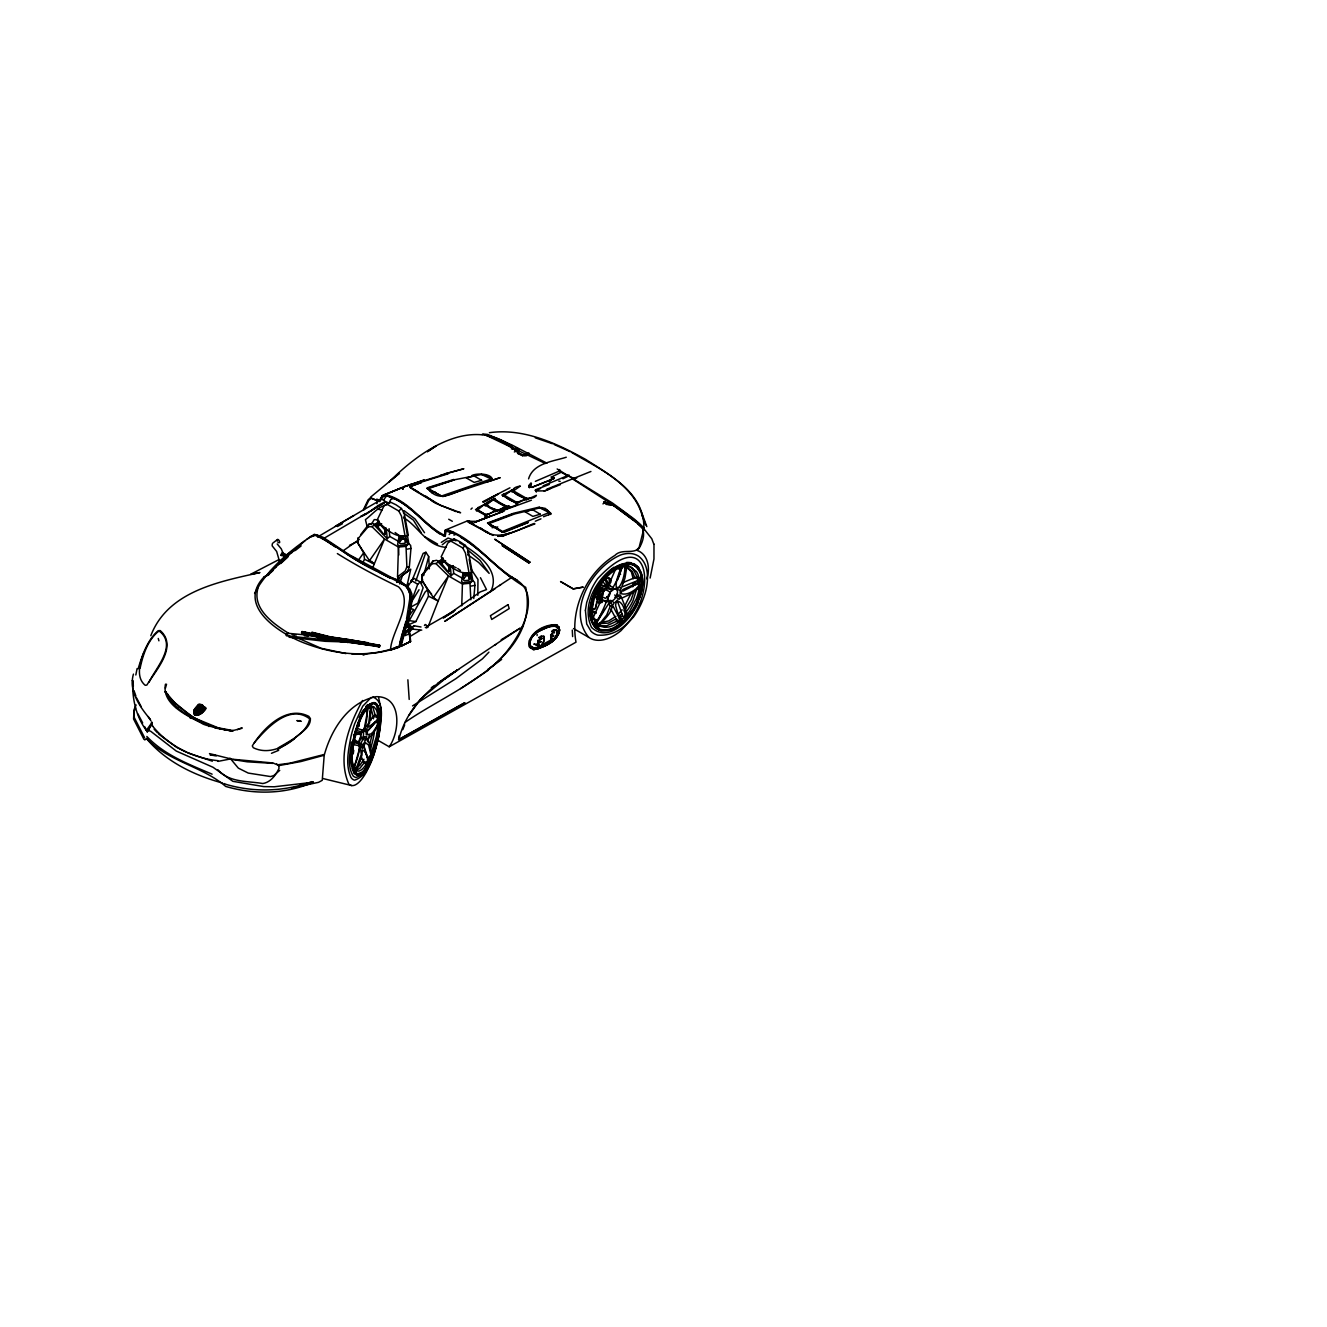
<?xml version="1.0" encoding="UTF-8"?>
<svg xmlns="http://www.w3.org/2000/svg" width="1327" height="1327" viewBox="0 0 1327 1327"><rect width="100%" height="100%" fill="white"/><g stroke="black" fill="none" stroke-linecap="round" stroke-linejoin="round"><path stroke-width="1.5" d="M396.657 582.453L398.166 578.655L399.825 578.92L397.536 576.847L405.233 570.975L406.875 566.778L406.012 546.342L408.849 543.672L404.038 516.286M470.836 599.804L469.974 583.266L472.81 580.596L469.161 559.098M377.764 719.334L377.283 724.36L379.157 720.893L378.925 717.89L379.87 718.123L379.622 721.855L373.235 731.791L371.411 733.765L367.33 734.776L367.33 731.409L379.622 717.957M477.803 595.325L477.969 579.501L471.549 569.83M366.219 735.042L366.202 732.156M440.514 561.935L436.483 560.309L432.867 561.089L422.218 574.624L422.119 580.214L427.626 589.802L431.574 594.032M641.654 580.695L638.121 581.69C640.559 581.093 639.647 585.655 638.121 586.418L641.538 583.565L641.538 580.596L642.086 583.88C636.363 588.458 629.628 595.491 621.666 593.866L621.202 591.494L623.027 589.453L642.086 580.911M197.64 710.127C197.541 713.677 200.759 709.414 198.503 709.514M622.894 591.145L635.185 584.825L635.235 582.42M592.423 619.228L601.828 598.693M397.536 576.847L398.465 547.056L384.548 539.027L371.925 526.653L368.126 526.802L358.074 538.613L358.141 543.788L369.487 560.658L374.197 564.124L372.721 567.906M461.746 605.825L462.426 583.98L448.509 575.951L435.886 563.577L432.071 563.726L422.036 575.536L422.102 580.712L433.431 597.581L438.159 601.048L427.825 627.489M635.185 584.825L637.06 584.278L637.491 582.122M405.813 542.196L405.282 538.862L405.034 543.274L400.24 543.805L399.294 542.461L400.306 537.833L405.216 539.177M469.775 579.119L468.149 575.105L463.753 575.304L463.256 579.385L464.185 580.728L468.978 580.198L469.244 575.785L470.786 575.238M620.19 593.832L620.157 590.946M359.235 725.786L359.368 722.27M537.087 635.6L537.136 634.306M194.223 712.499L194.372 709.779M494.722 499.068L499.931 503.298L507.528 506.466M362.735 739.156L365.854 740.715L366.783 736.75L363.283 736.833L362.42 740.118A7.017 2.206 -76.2 0 1 360.562 743.601L359.335 744.215M198.121 708.187L195.898 708.784M411.967 627.057L408.318 625.647L408.235 624.42L406.327 627.057L408.235 624.42L411.967 627.057L408.882 629.313L411.403 627.19L408.368 625.166L406.808 627.671M200.725 712.715C188.451 711.421 199.133 721.142 205.104 708.12M197.375 713.246L197.341 712.549M637.524 523.435L641.654 527.283L643.894 527.748C644.375 488.734 600.65 469.642 571.904 452.607M355.586 773.276L361.972 755.08L362.288 749.921C371.311 754.084 368.74 777.788 354.89 773.11C360.645 776.179 368.79 766.94 366.982 761.433L366.434 763.904A33.507 10.649 -76.3 0 1 362.371 768.996A33.822 10.749 -76.3 0 1 358.589 771.12L356.399 770.788L356.416 768.681M351.257 751.397L351.074 761.648M491.09 478.981L441.261 496.099L428.356 488.601L454.813 479.71L481.601 474.485L491.09 478.981L490.343 481.286M360.762 736.286L359.418 741.992L358.257 742.058L353.347 739.106L354.525 739.935L355.852 734.295L354.375 734.71L351.705 748.212M331.103 640.261L379.588 646.266L379.671 645.27L349.084 639.597L329.627 637.126L302.108 631.569L301.561 632.481L329.146 640.012M377.167 726.168L378.875 723.464L376.503 740.483A36.161 11.495 -76.3 0 1 373.368 751.314C369.868 758.181 372.024 758.712 374.081 751.48M354.027 770.423L354.79 772.447L361.309 754.449L360.181 746.388L353.347 770.29M370.1 704.139L370.946 704.753L368.74 722.9L364.096 729.75L368.524 705.732L370.1 704.139L369.918 708.419L369.686 706.992L368.077 708.518M198.552 707.706L196.761 710.592L197.507 711.836M196.977 710.575L194.721 710.078M549.129 512.537L502.585 531.447L488.95 523.634L514.478 513.997L539.89 507.876L549.129 512.537L548.764 514.826M399.195 735.573L398.581 739.786L464.914 702.663L398.88 739.421C406.427 708.22 430.893 685.91 457.533 669.936L437.86 683.256M348.752 642.036L378.908 646.78L379.024 645.386L362.304 642.716M379.505 724.26L376.387 743.419M379.439 647.029L379.671 645.27M380.285 726.931L381.081 709.812L378.676 697.77M398.166 578.655L407.339 571.672L409.313 567.176L410.972 548.449L410.624 545.38L408.849 543.672M473.772 598.494L474.933 585.373L474.585 582.304L472.81 580.596M357.991 743.452L353.264 742.606L351.655 758.629M592.489 622.446C596.205 627.489 605.676 603.984 606.854 600.285C601.877 602.956 594.43 591.195 592.489 598.344M592.97 601.43L592.207 609.159L595.325 608.595L599.904 588.193M604.465 589.885L601.048 595.558L597.15 594.546M353.579 741.445C364.743 740.483 356.764 762.08 352.634 769.643L352.169 768.366M613.489 606.986L611.813 607.335C611.349 617.901 584.245 632.581 608.546 629.943C627.007 627.157 618.996 618.432 613.489 606.986L610.287 605.56M133.446 674.099C128.454 690.952 140.115 707.274 150.399 719.483M351.307 751.828L351.638 747.881M379.671 725.736L377.216 740.632A37.09 11.777 -76.3 0 1 374.015 751.729L372.738 755.229A38.135 12.125 -76.3 0 1 368.508 764.402L362.47 772.646L356.963 775.018M198.652 708.535L200.526 709.746M196.993 714.208L194.256 711.77M531.165 485.599L531.049 482.895L528.677 485.665L529.423 487.789L529.639 485.334L531.513 483.841M590.83 605.195L590.83 617.519M641.87 586.551L640.891 592.24A35.779 20.668 -60 0 1 637.242 602.607A37.09 21.414 -60 0 1 631.569 612.444L627.654 617.37L626.709 617.088L626.045 613.903L627.721 613.638L629.794 610.884L636.363 598.693A33.822 19.523 -60 0 0 639 589.205L637.922 588.193L641.87 586.551L641.041 586.036M353.247 753.952L353.712 750.352M641.339 586.235L636.695 602.292M165.145 691.649L174.567 702.63L193.112 717.492L218.209 727.826L233.303 730.63L231.528 731.061M371.693 704.322L369.619 722.518L367.612 727.246C370.797 725.703 381.994 718.438 379.207 711.338A35.779 11.362 -76.3 0 0 377.2 705.815A37.09 11.777 -76.3 0 0 374.081 703.526L370.996 704.139L371.925 703.808M368.524 762.196L370.1 759.475L369.918 755.693L367.761 760.089L368.524 762.196C373.55 759.641 369.337 749.921 368.724 745.177L365.456 742.722L363.93 745.857L369.171 762.461M625.067 563.925C625.166 591.527 606.605 599.754 622.628 564.423L625.067 563.925L624.735 568.155L624.337 566.646L623.209 566.795L620.837 568.918L621.418 567.259M371.228 703.642L373.368 703.343A36.161 11.495 -76.3 0 1 376.503 705.632L379.058 715.535L377.167 718.123L377.764 715.684A33.822 10.749 -76.3 0 0 376.304 709.713L373.75 706.594L371.013 706.959M632.78 586.816L633.228 583.581M605.079 501.357L603.005 503.928M366.849 643.678L368.16 642.766L329.677 636.661L311.928 632.216L312.674 633.493L329.395 638.486L366.849 643.678L368.16 642.766M596.52 627.273L595.126 625.017L608.877 603.221L610.055 606.671L606.738 614.982L597.1 627.024L595.126 625.017M540.354 638.884L541.814 638.486L538.928 637.275M399.294 542.461L403.391 537.501L399.792 538.38M463.256 579.385L467.353 574.425L463.753 575.304M610.735 582.586L611.283 579.153L608.811 577.991L605.61 578.638L606.738 587.33L608.496 586.401L605.61 578.638L610.204 586.02M198.469 707.59L197.242 707.407L198.088 707.208M367.562 706.146L366.982 710.691L366.434 709.763A33.507 10.649 -76.3 0 0 362.371 715.734A33.822 10.749 -76.3 0 0 358.589 723.961L356.416 732.338L354.923 732.554C368.508 735.423 366.716 713.926 367.562 706.146L366.551 707.191M351.506 741.909C350.046 753.072 346.845 766.21 353.397 776.312L355.752 777.539C368.757 773.575 371.693 756.655 375.939 745.392M200.659 705.765L203.064 707.142M616.043 597.1L619.128 599.34L621.235 596.586L619.974 595.193L617.038 594.927L615.479 597.946A7.017 4.031 -59.9 0 1 612.112 600.849L609.889 601.081A7.017 4.064 -59.8 0 1 608.065 598.709L608.065 596.752L608.031 601.595L608.065 598.709M602.342 595.591L602.84 592.472M601.877 588.143L603.702 591.112L602.508 595.574L596.437 598.676M177.918 707.838L176.342 707.772M399.195 535.561L397.586 544.684L399.245 545.828L407.721 544.418L405.747 536.357L399.195 535.561L395.147 532.558M463.156 572.484L461.547 581.608L463.206 582.752L471.682 581.342L469.692 573.281L464.798 572.683M140.131 668.111C142.901 654.991 147.728 640.244 158.311 631.47L159.821 631.436C177.138 645.884 155.922 667.564 149.138 682.061M353.33 741.876L351.655 758.165L353.33 769.809M374.347 732.919L372.987 739.703A33.706 10.716 -76.3 0 1 370.117 749.655M365.887 565.086C347.608 556.958 332.43 541.781 314.399 534.267C293.317 547.852 272.251 565.202 258.533 586.385C250.72 608.065 273.014 623.59 288.954 633.526M372.456 733.035L369.47 745.724M598.029 627.82L600.202 624.121L600.169 626.211L604.15 627.24A33.822 19.523 -60 0 0 611.034 626.327A33.507 19.341 -60 0 0 618.399 622.512L619.41 620.223L621.218 623.126M378.908 646.78L379.024 645.386M135.818 674.995L137.096 668.592M194.24 710.061L194.837 709.199L194.057 711.786L194.19 710.841L196.927 712.964M406.526 619.095L410.507 594.264L408.965 589.404L405.697 586.036L396.508 581.143M358.074 538.613L358.257 537.7L358.174 543.29L363.681 552.878L364.527 559.231L362.719 562.864M422.036 575.536L422.218 574.624M637.01 588.06L633.029 600.7A33.706 19.457 -60 0 1 627.804 609.74L625.747 612.493L627.721 613.638M592.887 604.515L594.413 598.228L596.105 596.652L593.783 595.591M634.074 520.101C645.834 526.089 645.519 537.004 639.349 547.902C633.626 554.636 621.733 548.184 614.882 555.416C586.152 573.098 569.996 608.944 576.001 642.185L389.209 746.786L377.017 739.753M424.458 625.448C425.867 621.832 428.986 629.977 425.303 627.389M359.965 739.819L361.309 733.881L354.375 734.71M354.027 739.404L355.105 734.76M369.288 735.49L367.795 741.859M199.564 707.142L200.46 706.992L198.668 705.947M407.157 584.991L410.74 569.183L402.512 575.304L399.676 583.913M408.135 623.292L412.199 600.003L411.851 593.949L409.943 589.171L406.659 585.705L349.25 554.686L322.776 537.12L317.236 535.644M614.849 597.283L617.188 595.657L617.271 593.617M627.24 564.539L624.951 578.141L621.766 587.032L641.571 579.036L640.891 573.928A35.779 20.668 -60 0 0 637.242 567.757A37.09 21.414 -60 0 0 631.569 564.489L627.107 563.776L631.022 564.174A36.161 20.867 -60 0 1 636.695 567.442C639.216 570.577 644.773 578.92 637.922 580.148L639 577.892A33.822 19.523 -60 0 0 636.363 571.473L629.794 566.845L627.721 566.48L626.045 568.138L627.654 564.075M138.124 668.791C142.205 655.356 147.28 640.045 158.212 630.69L160.219 630.574C178.166 646.398 155.806 670.268 146.866 685.064L145.207 685.296C135.47 677.284 140.131 662.322 143.93 652.403M195.052 714.954L196.678 715.369M195.218 715.203L198.337 711.952M197.325 712.533L199.398 713.163M558.883 633.642L559.778 629.927L557.124 624.835C545.629 623.474 526.968 632.979 529.191 646.763L533.487 649.782C543.108 647.476 554.47 643.064 558.932 633.427M283.298 553.774L282.253 552.48L280.71 555.184L283.298 553.774L282.817 552.48M407.787 620.472L408.135 619.079L410.657 641.405L400.439 646.282L407.654 618.863L410.275 641.571L407.887 620.389L401.019 646.398L410.275 641.571M195.451 708.9C191.022 718.753 204.723 713.412 206.05 708.104L202.086 705.649M485.599 503.331L476.476 510.978M622.197 621.484L625.067 619.261L624.735 615.413L623.209 618.515L620.837 619.128L623.176 621.882L625.863 618.797C624.42 612.659 624.951 604.183 618.266 601.214L615.977 602.806L615.595 605.56L617.669 612.775L622.645 621.865M421.588 583.283L422.6 579.468M423.628 575.653L428.687 556.56L425.884 552.264L423.164 553.359L411.42 581.989M409.197 714.971L420.526 699.113L445.258 678.644M196.529 707.755L199.432 704.206L203.031 705.699L201.754 705.3L203.081 707.158M351.821 653.929C367.961 654.659 384.482 652.469 399.709 646.946C404.171 622.164 426.796 585.489 389.425 577.311M486.014 503.746L490.426 507.71L497.575 510.431M147.081 731.791L149.171 730.663L150.814 731.359L176.275 751.065L213.017 767.271L232.872 781.321L263.725 786.596L274.208 786.778L313.371 782.217C285.405 794.243 254.767 794.89 225.69 786.43C202.003 765.994 168.413 761.764 146.534 738.376L144.875 739.902L143.897 739.205L133.596 719.035L133.878 711.687L135.603 707.921M400.572 640.908L399.062 646.531M401.65 636.943L405.979 621.086M634.157 590.996L631.022 599.97L624.138 611.067M165.444 688.099L166.538 684.185M337.357 553.575C357.046 565.916 377.614 576.764 398.531 586.849C415.069 602.69 390.818 632 390.553 650.081L399.427 646.995C400.621 628.152 419.913 602.757 405.448 585.705C396.591 580.38 386.82 576.781 377.963 571.423M165.477 684.151C161.413 704.206 187.372 715.817 201.936 723.348C204.424 726.317 241.746 732.554 229.471 730.53C203.711 726.814 180.522 711.454 165.062 691.815M376.934 503.679L377.979 499.964M650.13 578.041L653.962 559.015L653.979 544.103M361.807 715.402L356.167 730.281M557.041 633.659L557.954 630.441M355.619 729.568L355.619 732.72M600.766 581.392C617.884 560.608 630.192 558.319 611.813 589.553L597.449 587.032L598.029 587.828M354.01 767.968L354.525 766.226L354.989 769.527L355.852 768.233L353.662 771.7M355.586 732.255C359.567 721.988 362.586 706.312 374.264 702.729A38.184 12.125 -76.3 0 1 377.465 705.068L378.975 708.502M368.126 526.802L368.906 524.165L372.522 523.385L376.553 525.011M432.071 563.726L432.867 561.089M512.205 577.112L444.744 621.368L490.758 591.51C501.54 569.698 475.746 552.132 459.54 542.71M194.007 710.824L194.422 710.078M620.455 565.12L619.41 569.482L618.399 568.371A33.507 19.341 -60 0 0 611.034 573.065A33.822 19.523 -60 0 0 604.15 580.098L600.169 585.738L600.202 587.761L597.498 587.513M352.634 769.643L354.16 765.248L353.231 765.944L352.385 761.681A33.474 10.633 -76.3 0 1 352.385 750.369L354.16 741.926L352.882 741.279M384.73 529.689L379.821 524.115L378.394 523.684L376.686 525.392L383.652 534.217L385.062 534.234L385.195 528.279M448.692 566.612L443.782 561.039L442.355 560.608L440.647 562.316L447.597 571.141L449.007 571.157L449.156 565.202M289.07 637.225L325.198 641.306L347.657 642.036L303.999 634.77L287.461 633.244L285.969 635.069M528.577 478.865C533.172 463.09 553.226 461.414 566.264 457.234M646.697 578.821C650.512 568.603 648.273 553.79 636.462 550.174L639.1 547.487L643.844 528.677L651.806 538.779L653.879 544.335M608.23 595.84L608.695 594.496M329.262 639.531L302.158 633.145L302.622 631.818L320.006 635.898M347.508 642.533L347.392 641.405M360.164 733.831L360.562 732.703M631.353 592.771L624.121 607.268M415.815 581.044L425.884 552.264M361.657 738.923L362.105 737.663L367.098 738.89M594.314 595.889C590.465 604.432 588.972 615.628 593.866 624.188M639.05 599.091C642.799 588.989 645.27 575.785 637.557 566.878A37.09 21.414 -60 0 0 631.735 563.511C621.534 561.404 612.145 568.437 605.543 575.454M410.988 602.69L417.74 584.228L420.211 581.989L423.114 587.761L417.856 603.171L411.138 606.92L410.988 602.69L419.033 589.735M356.764 726.051L358.24 722.352M616.11 568.056L608.695 584.908L607.053 586.468L600.849 585.821M363.432 509.651L368.126 499.831L370.498 497.691L378.908 501.241L382.043 496.497L384.747 495.17C407.472 501.158 421.505 520.997 439.701 533.918M197.574 708.817L195.616 708.568L196.86 708.253M364.162 509.85L368.79 500.379L371.228 498.371L379.804 501.573L382.989 496.879L385.61 495.668C410.541 501.424 423.213 526.288 445.208 536.407L446.104 531.115L453.934 533.62M608.828 596.569L610.271 593.335M355.785 770.307L355.619 772.712M598.759 628.816C606.29 631.917 615.297 628.169 620.688 622.827M285.736 557.788C283.547 557.357 286.732 554.935 287.876 554.935C285.322 559.447 276.995 551.319 285.504 556.229M301.693 633.278L302.108 631.569M402.794 729.634L404.685 724.824M272.284 543.821L272.168 545.861L276.663 551.485L279.649 561.885M358.008 722.668C361.757 715.452 364.743 704.007 374.015 702.547A37.09 11.777 -76.3 0 1 377.216 704.886C382.723 715.999 379.622 729.087 377.465 740.698A38.184 12.125 -76.3 0 1 374.264 751.762C370.515 760.039 367.479 772.911 357.295 774.968A38.184 12.125 -76.3 0 1 354.093 772.629C348.951 761.499 351.937 748.544 354.093 737.016A38.184 12.125 -76.3 0 1 357.295 725.935L361.326 716.132L367.28 706.661M469.725 521.295L467.087 521.03L445.325 530.037L444.445 535.279C422.799 524.596 409.811 500.113 384.847 494.507L382.126 495.834L379.854 500.296L376.735 499.134M364.527 559.231L374.197 564.124L384.548 539.027L369.487 560.658M369.171 705.947L370.797 704.322M604.001 609.408L596.221 623.176L594.894 622.695M386.489 495.933L383.835 499.632M595.01 593.385L597.1 589.686L606.738 590.133L610.055 592.074L608.297 596.569L605.411 598.344L594.479 593.069L595.126 593.982M619.527 618.465L622.662 615.479L617.785 602.193M389.209 746.786C400.008 731.791 402.297 695.879 376.088 696.692C348.354 702.033 331.12 729.717 324.236 755.229L300.964 761.532L279.052 765.563L272.964 762.975L232.009 759.193L209.484 753.587M136.1 704.936L134.01 709.713L133.944 716.912L144.577 737.63M449.123 534.549L450.649 532.94L453.851 532.426M364.759 741.644L363.432 744.381M638.436 601.579C632.216 618.166 609.342 644.01 591.593 627.472C581.209 605.958 595.923 579.799 613.937 567.226M359.318 719.45L360.712 716.464M406.643 586.982L408.252 583.515M537.783 641.14L540.918 641.754L537.734 640.311M595.193 591.427L596.52 590.133M359.202 717.791L360.695 714.722M150.814 635.683C167.899 591.195 219.104 581.657 259.959 572.567L250.67 574.359M415.865 621.583L428.488 596.155L427.626 589.802L425.171 591.958L409.247 620.621L415.865 621.583L408.6 624.768M617.785 579.617L622.662 565.899M361.392 731.277L361.823 730.431M132.733 680.535C132.02 698.035 135.752 716.066 146.318 730.364L148.508 729.717L152.174 722.734M549.793 481.734L552.613 476.459L561.072 472.312L559.546 469.526M351.273 753.388L352.75 750.618M550.589 634.97L553.475 636.048L552.496 634.953M407.356 587.164L413.526 578.124L420.211 581.989M363.963 759.243L359.965 765.181L356.283 768.167M254.585 593.468L258.533 586.385M358.224 560.392L363.681 552.878M558.053 633.842L551.12 641.638L537.8 648.09L534.117 648.82L530.137 646.199C527.881 633.394 544.733 627.97 554.155 625.382L558.335 627.97M597.979 587.347L608.546 573.579L620.986 565.435M595.856 622.645L596.785 621.069L596.885 623.839L599.19 623.491L595.972 626.974M361.375 758.53L358.672 762.826M148.508 729.717L151.626 724.525M468.431 487.556C452.54 492.284 439.403 504.21 427.244 487.805L453.867 479.445M592.671 617.437L596.105 619.974L593.335 623.889M371.195 524.563L374.231 519.603L378.013 519.802M550.605 514.494L548.001 510.679L539.21 507.428M362.553 700.49C348.901 724.658 337.075 757.335 348.819 784.075A47.424 15.078 -76.3 0 0 355.072 784.987A48.386 15.377 -76.3 0 0 366.501 771.816L373.567 755.561A47.672 15.144 -76.3 0 0 375.906 748.096M361.458 713.18L363.581 709.812M268.917 574.458L264.123 576.897C236.405 605.693 279.035 633.012 303.02 642.517C332.579 654.211 367.314 658.673 397.403 646.896M389.889 501.059L390.785 499.715M363.598 711.222L365.074 709.033M361.807 757.783L363.847 763.257L359.799 768.366L356.001 770.489M433.431 597.581L448.509 575.951L438.159 601.048L428.488 596.155M354.807 733.682L355.487 732.736M614.65 588.989L619.974 590.233L621.235 588.475L620.157 587.38L613.854 589.039L609.624 592.671M146.318 730.364L152.157 722.319M379.058 723.613L373.351 733.333L367.679 739.006L370.316 746.255L371.693 757.186M408.235 534.98L407.472 536.008C396.027 538.497 383.669 528.461 377.216 519.902L383.918 506.002L390.304 502.054L395.91 504.741L401.451 508.49L404.271 513.532L408.235 534.98L404.271 536.971M472.18 571.904L471.433 572.932C459.988 575.42 447.63 565.385 441.178 556.826L447.879 542.925L454.265 538.978L459.855 541.665L465.412 545.414L468.232 550.456L472.18 571.904L468.232 573.894M631.735 612.709A37.09 21.414 -60 0 0 637.557 602.624C642.683 591.925 646.05 577.096 637.706 567.11A38.184 22.045 -60 0 0 631.901 563.759C618.996 561.47 608.081 572.003 601.065 581.558A38.184 22.045 -60 0 0 595.242 591.626C590.482 602.491 586.816 617.204 595.242 627.24A38.184 22.045 -60 0 0 601.065 630.607C613.97 632.879 624.868 622.363 631.901 612.792A38.184 22.045 -60 0 0 637.706 602.723M371.013 754.134L376.304 736.933A33.822 10.749 -76.3 0 0 377.764 726.997L377.581 726.134M600.849 581.591L603.105 578.605M631.022 612.129L626.709 617.088M408.816 616.027L413.709 609.574L410.59 608.396M198.469 704.272C188.55 718.77 199.349 697.836 203.728 706.81M194.837 709.381L199.863 704.488M360.629 534.698L368.906 524.165M197.026 710.144L198.751 707.971M199.581 707.158L197.491 707.225M198.552 706.445L198.934 706.146M197.607 709.928L197.358 710.741L198.619 709.497M199.979 708.568L201.422 706.727M200.078 708.618L201.522 706.793M197.59 712.085L195.135 715.104L194.041 712.234L196.247 713.71M200.692 709.331L198.834 708.353L200.841 709.431L198.586 712.018L200.642 712.533M196.761 713.959L200.908 713.76L205.519 708.353L202.998 706.163M197.706 714.672L197.905 713.777M198.586 712.118L201.306 709.331M203.363 706.296L204.225 707.175C202.666 709.381 204.59 705.383 205.237 707.921M204.441 708.668L204.806 708.236M205.337 708.087L201.671 712.781L199.664 711.372M411.254 580.911L413.526 578.124M285.205 558.352L290.165 552.414L270.708 571.307L280.03 563.229M285.288 558.534L291.326 551.634L288.705 554.752M622.164 609.839L617.901 614.517M622.645 565.352L625.614 564.24M281.374 555.698L283.315 553.674L287.179 555.698M556.942 636.943C551.368 643.877 542.295 647.709 533.869 649.55L529.689 646.664C527.632 633.161 545.944 624.237 557.124 625.332L559.712 630.225M353.513 735.075L354.292 734.213M277.924 542.295C282.253 544.783 277.26 536.025 277.194 541.018M254.286 742.772C266.644 728.175 289.535 703.393 309.672 718.852C307.018 733.035 289.767 740.914 278.272 747.864M404.851 634.173L410.789 628.932L421.754 630.126M279.732 770.357L273.661 775.648L270.526 776.56L248.265 773.077L238.346 768.134L230.002 758.132M617.519 599.97L615.131 602.292M367.977 730.431L375.408 721.739L377.996 722.386M486.81 502.485L494.739 498.172M553.906 477.753L553.392 478.865L553.906 477.753L550.987 477.007M488.917 652.138L482.481 658.806L455.891 678.678L412.548 705.914M287.461 555.35L285.04 557.041M405.83 541.532L407.074 540.255L403.209 538.712M469.791 578.456L471.035 577.179L467.17 575.636M370.847 719.284L375.176 715.054L372.987 707.706A33.706 10.716 -76.3 0 0 371.162 705.964M378.56 525.774L381.529 523.717L378.56 525.774L376.686 525.392M442.521 562.698L445.49 560.641L442.521 562.698L440.647 562.316M409.38 628.782L406.925 626.327M500.644 584.842L499.549 585.572M551.667 631.569L554.553 632.78L551.733 631.105M483.061 434.029L487.623 434.41L511.857 444.943L546.956 463.189M619.875 615.711L621.799 613.82M408.898 628.898L404.801 632.913L404.984 635.65L409.33 633.759L408.898 628.898L409.612 629.363M470.936 509.236L472.18 508.025M405.05 535.959L401.484 516.137L398.813 511.028L401.451 508.49M469.012 572.882L465.429 553.06L462.758 547.951L465.412 545.414M342.963 550.921L359.352 539.343M363.25 730.995L364.577 730.016M371.925 526.653L374.28 525.11L387.268 538.729L389.723 536.423L389.093 528.693M435.886 563.577L438.225 562.034L451.23 575.653L453.685 573.347L453.038 565.617M198.055 706.097L197.242 707.158M267.54 575.536L273.345 570.245M280.594 563.643L287.859 557.041M601.911 599.472L596.52 601.927L599.14 602.79L602.176 600.036M267.308 574.823L276.232 566.811M280.611 562.88L287.926 556.312M412.946 628.534L409.38 631.735L410.789 628.932L412.647 628.965M605.029 501.938L604.399 503.315M305.177 540.553L269.68 571.871M535.312 490.21L536.274 491.753L535.312 490.21L536.091 489.547L549.262 484.455M405.332 632.664L409.247 629.346M374.28 525.11L379.157 521.013M438.225 562.034L443.118 557.937M293.964 739.023C299.57 733.068 310.833 727.976 310.402 718.57L308.826 716.364C286.118 704.72 263.011 728.506 252.279 745.923L253.291 747.715C266.992 754.565 282.999 748.229 293.964 739.023L277.841 749.456M609.392 501.722L606.671 504.476L609.574 502.087M411.055 628.169L413.941 625.78L421.024 626.991M370.548 497.177L399.543 473.192L389.309 481.817C419.116 451.744 468.895 416.097 510.746 445.59M492.433 480.424C492.848 473.457 477.123 472.893 471.997 475.464M197.64 708.353L197.159 708.353M606.671 504.476L609.441 502.269M538.115 489.613L540.587 488.402M501.623 659.436L487.789 669.637C511.127 654.825 552.065 592.721 510.53 577.046C489.132 561.802 472.329 539.691 446.967 530.336L445.275 530.667L444.363 535.959L442.422 535.345M295.291 550.506L301.179 545.861M442.239 544.767L446.685 541.267L450.666 540.67M272.765 543.141L277.492 539.492M387.053 504.608C378.344 506.483 372.29 514.494 365.423 519.653L367.197 526.686M505.57 507.694L509.203 505.969L508.423 506.267M535.859 491.04L536.854 490.277M370.979 510.779L383.868 503.016M553.392 638.685L537.369 647.277L533.885 647.941L530.037 645.469C528.312 633.178 545.779 625.415 555.764 626.394L557.423 628.135M615.944 616.292L608.678 620.936L599.92 622.728M487.606 532.708L468.199 522.174L475.796 521.511L467.884 521.129L473.888 523.999M408.882 629.313L411.204 627.621M485.201 505.919L494.241 498.703M306.719 539.442L311.331 536.125L317.535 534.947L335.897 547.371M457.533 669.936L444.81 678.976L459.059 669.057M511.923 491.952L520.366 486.064C499.466 489.331 530.435 504.807 536.39 495.336L525.84 499.98M284.044 558.949L279.184 563.03M502.916 496.381L512.189 490.094L526.968 498.637L516.883 502.469L503.149 494.54L512.189 490.094M198.917 711.952L199.398 711.919M431.308 687.701L434.576 685.478M409.827 636.595L419.979 630.458M427.394 451.711L436.218 445.855L427.659 451.545M459.374 668.708L503.033 639.465M516.336 503.381L501.855 495.021L505.04 493.594C501.49 496.928 515.175 503.779 519.603 501.988L515.722 503.779L526.968 498.637M503.514 639.183L519.736 628.384M460.569 688.663L488.386 670.168M596.105 619.974L594.413 620.372L592.887 615.844A33.507 19.341 -60 0 1 592.754 604.448M490.758 591.51L495.153 588.624M280.644 560.674L285.205 557.722M192.564 717.774L190.126 718.023L192.067 718.388M411.254 628.318L414.472 625.73M618.399 622.512L616.425 621.368L606.671 625.813L600.103 625.747M484.902 435.057C499.632 438.159 511.028 447.066 522.374 455.543L528.793 454.896M404.685 722.701C449.687 690.438 540.52 659.652 525.691 587.28C501.739 573.911 484.587 551.418 460.967 537.501M448.708 519.239L452.325 521.279M602.276 602.408L599.14 602.79L602.126 600.949M520.333 628.086L501.191 639.763M639 577.892L637.01 576.747L623.027 582.57M453.668 611.764L443.351 617.951L480.225 591.942L486.511 589.57L480.457 577.709M641.571 586.352L630.474 594.081L621.766 598.145L624.951 606.057L627.24 617.387M383.951 503.066L322.925 538.944M317.501 537.037L363.1 510.066M278.803 559.662L251.251 573.961M284.094 556.594L294.66 550.456M335.366 526.189L353.728 515.589M365.522 513.781L360.811 516.485C370.482 513.582 376.553 503.961 386.373 501.954L389.74 503.348M553.392 478.865L531.878 487.407M513.731 513.665L487.838 523.336L502.618 532.309L487.507 522.987L513.549 513.267L539.442 507.063M286.433 635.799L347.425 642.168M364.228 509.419L379.638 500.594M426.995 626.444L455.012 610.354M371.245 697.388L362.735 706.196L354.691 723.663A43.808 13.917 -76.3 0 0 351.008 736.402C348.52 749.705 345.086 764.634 351.008 777.473A43.808 13.917 -76.3 0 0 354.691 780.16C371.427 774.255 374.297 751.397 378.892 736.303C379.754 724.592 386.754 702.481 372.787 696.94M362.735 731.21L367.098 728.606L366.119 731.476L361.525 731.492M337.406 526.537L342.432 523.717M554.188 478.433L532.044 487.208L529.108 486.926M482.696 501.788L509.95 487.805M198.071 707.473L203.313 710.791M400.439 646.282L410.657 641.405M390.752 649.998L397.42 646.581M599.14 602.79L602.176 601.247M495.203 498.62L492.997 499.698L506.118 507.279M264.123 576.897L269.182 574.375M210.396 726.168L208.687 726.45M361.525 732.139L363.017 730.995L360.198 734.876M562.897 478.782L567.973 476.31M495.253 511.724L508.705 506.234M477.604 507.777L485.417 504.044L490.177 507.561L497.807 510.381M488.618 514.13L496.431 510.397L484.902 515.855M311.165 536.904L314.93 535.113C335.963 544.534 354.856 561.537 376.603 571.108M560.376 484.62L544.684 490.841L536.158 490.99M590.913 610.702L595.325 608.595L596.768 603.536M349.482 545.314L356.631 541.947M572.003 478.549L576.714 478.052M494.905 644.955L495.817 644.524M514.063 489.165L510.862 490.575L526.437 499.566L529.689 498.189M543.125 485.815L569.084 475.033M386.903 503.514L390.304 502.054M535.378 481.353L559.894 470.82M450.848 540.437L454.265 538.978M502.07 536.407L509.236 533.338L497.99 536.423M409.778 485.168L447.514 473.374M237.417 729.651L241.962 727.727M499.533 509.833L507.594 506.416M535.295 521.229L540.968 518.84M402.811 489.132L401.832 487.623L382.126 495.834L402.794 487.357L384.847 494.507M271.471 753.305L278.687 750.336M514.329 451.96L518.94 450.085L518.177 449.687M409.778 486.727L421.322 482.58L410.955 486.163L410.192 487.556L418.569 492.914M528.246 522.39L502.618 532.144M525.99 455.841L529.307 454.498M503.895 532.392L527.964 522.622M474.701 522.324L504.26 511.044M517.53 453.419L522.34 455.592L528.926 452.971M524.895 455.675L528.179 454.381M199.614 714.54L196.496 715.104M534.3 523.402C517.364 529.772 497.194 543.523 480.855 528.113M477.139 521.262L491.338 515.739L475.995 521.743L502.916 511.492M363.2 655.107L366.965 653.647M176.408 707.341L177.354 707.507M544.186 491.156L549.76 489.016M534.963 523.866L503.315 535.793L498.106 536.158M612.112 589.934L613.97 588.724L610.486 591.477M241.962 728.307L231.595 730.895L214.825 727.942M196.114 708.883L197.789 709.049M410.872 486.064L414.571 484.687M590.93 471.467L546.641 489.281M517.43 504.708L499.251 511.376L510.845 507.13M499.831 511.675L531.414 500.196M543.523 516.75L551.252 513.698L545.314 508.423L540.537 507.511M199.365 705.599L201.638 705.616M200.029 705.831L201.405 705.616M423.695 480.059L403.226 487.075L424.524 480.059M614.783 588.84L617.188 588.292M486.744 482.099L500.196 477.67L442.836 496.597L426.863 488.419M453.9 535.08L455.277 534.632M403.607 486.81L413.145 483.725M427.443 488.27L454.016 479.926M197.839 713.959L196.977 714.191M440.78 475.166L463.853 468.746L445.308 473.656M297.016 720.544L301.362 721.291M441.294 542.395L448.062 538.032L456.057 540.835M297.248 720.81L299.952 720.661M448.277 473.739L410.574 485.45L410.076 486.594L411.635 487.971L418.602 492.184M484.67 517.148L486.893 516.518M230.052 759.027L217.927 761.399M373.468 718.803L373.318 716.779L377.581 716.962M596.918 598.925L600.882 597.88M312.077 781.62C284.326 791.572 254.751 792.7 226.353 784.473L224.147 783.56M540.172 636.695L541.35 636.131M552.828 630.275L554.304 630.192L552.961 630.507M299.686 785.451L313.371 782.217M522.589 626.858L521.743 627.356M445.325 530.037L447.099 529.639C475.298 539.409 491.836 566.247 517.231 580.247M291.641 788.072L318.53 782.333L322.245 780.326L324.269 754.466L290.082 763.141L278.471 764.684L279.052 768.25C275.933 775.018 270.691 782.316 262.829 783.527C247.452 780.906 229.306 782.731 217.943 769.793M601.794 597.863L595.823 596.719M481.933 434.493L482.779 434.311M302.158 633.145L302.622 631.818M406.925 549.196L410.972 548.449M470.869 586.119L474.933 585.373M431.474 492.599L435.19 492.018M390.868 499.118L393.19 498.753M489.398 432.685C523.634 427.974 556.411 443.218 585.622 459.391C607.932 473.689 634.903 488.518 642.301 515.971M492.035 527.682L497.741 527.001M513.25 449.107L517.912 448.609L518.94 450.085M512.322 448.708L515.539 448.393M406.012 546.342L398.465 547.056L398.797 555.018M462.426 583.98L469.974 583.266M511.359 448.808L517.912 448.609M598.444 591.577L603.702 591.112L598.311 588.458M596.686 599.29L601.944 598.825M636.263 522.456L612.892 504.99L605.693 504.061M598.377 595.823L602.508 595.574L597.963 593.368M196.695 715.203L194.754 715.071M522.374 455.543L524.712 455.576M607.683 504.608L611.963 504.724M272.881 763.373L247.237 761.814L232.673 759.508M217.877 760.67C193.211 758.231 167.998 745.442 152.539 726.002M325.712 639.614L347.657 642.036M540.421 638.42L541.814 638.486M345.965 653.597L321.217 648.322L293.98 636.33M481.303 474.485L487.971 476.011L492.947 480.026M197.607 705.616L201.074 706.379M511.84 447.73L512.62 448.078L510.563 445.441M215.339 755.378L210.097 754.93L216.318 755.892M292.122 634.688L296.17 635.036M594.479 611.531L590.979 611.216L596.254 612.56M198.071 706.744L199.216 706.943M348.769 640.759L329.295 638.304L312.558 633.294M331.518 639.614L352.717 642.45M591.958 611.797L594.28 612.112M596.105 613.157L591.693 611.996M379.588 646.266L329.146 639.033L301.561 632.481M362.387 642.616L379.572 645.486M356.515 643.048L367.944 644.839M373.368 645.702L378.792 646.581M612.809 504.525L607.617 504.227L604.2 502.07M406.875 566.778L409.313 567.176M446.088 547.354C426.481 546.027 418.569 526.471 403.508 517.596M599.92 623.624L608.347 623.109L616.06 618.846L610.785 609.076M304.265 635.733L308.163 636.446M317.899 638.204L321.814 638.901M198.536 708.12L196.28 707.606L198.187 707.822M596.918 592.257L602.873 593.368M368.126 643.081L329.859 637.06L312.144 632.564M353.264 744.58L359.551 745.774M558.783 481.104L560.176 481.369M523.203 455.061L519.139 453.652L511.741 446.535M212.353 761.184L187.638 752.824M522.971 455.178L519.039 453.519L511.492 446.32M302.274 631.801L317.899 635.434M467.187 521.179L488.883 532.84M377.913 509.153L381.944 510.099M304.629 633.493L314.234 635.749M375.176 715.054L377.764 715.684M369.686 757.734L367.098 757.103L362.901 744.032M484.969 434.808L499.234 440.249M366.849 762.643L362.951 760.885M363.847 763.257L366.434 763.904M322.743 778.485L351.705 785.551M457.649 512.006L460.602 512.72L440.547 505.355L411.022 487.888M379.058 715.535L379.058 710.21M281.523 554.951L285.454 556.643M283.232 553.177L287.478 555.366M201.24 705.101L199.78 704.654L200.626 705.267M357.063 728.44L363.2 730.265M357.693 730.762L360.745 731.691M222.554 783.046C194.157 775.283 166.29 761.847 146.882 739.089M533.985 644.076L537.037 645.055L536.39 643.927M534.2 644.159L537.269 645.154M597.1 589.686L599.19 589.553L596.885 591.875L596.785 594.778L594.629 593.567M199.548 705.417C200.526 705.549 196.943 703.973 199.365 705.616M535.279 437.81L552.43 443.732M626.095 566.928L632.282 571.257L634.903 578.025L638.702 579.136M194.339 714.473L195.086 715.369M456.173 511.641L435.074 503.049M378.394 523.684L380.036 524.281M442.355 560.608L443.981 561.205M200.958 705.002L202.052 705.4M550.821 634.488L553.724 635.583M538.016 640.659L540.918 641.754M538.878 637.756L541.748 638.95M488.071 436.185L545.314 463.488M401.5 488.054L402.894 488.668M554.205 444.528L570.212 451.711M387.434 504.459L398.813 511.028M451.379 541.383L462.758 547.951M632.962 563.511L635.799 564.804M644.126 529.672C632.266 518.774 619.991 505.62 604.1 502.502L603.967 501.706M489.331 533.67L493.03 535.395M451.678 565.684L456.223 567.79M202.766 723.033C188.334 716.796 173.091 707.374 166.024 692.827L167.783 694.237M600.667 584.411L606.738 587.33L602.276 580.43M601.794 599.854L606.854 602.325M437.628 544.103L424.889 536.755M185.797 751.911L176.607 747.35L158.676 734.08M389.723 536.423L398.515 541.35M453.685 573.347L462.459 578.273M552.264 635.434L553.475 636.048M567.541 475.232L574.79 478.947M539.459 641.605L540.686 642.235M484.786 514.212L477.687 510.115M378.344 572.053L389.806 577.942M360.562 743.601L362.852 745.343L362.437 748.428L359.683 744.215M378.095 571.738L346.529 553.674M212.121 774.172C188.965 764.319 164.631 755.179 146.833 736.485M559.015 470.969L567.442 475.796M625.929 566.33L631.353 571.804L633.228 578.854M619.195 621.401L616.06 618.846L616.425 621.368M557.174 468.978L612.527 503.066L634.372 519.139L643.894 527.748M420.078 493.76L429.351 499.234M620.074 618.415L622.064 619.56M617.188 595.657L621.036 597.88M622.346 616.242L624.337 617.387M382.823 499.582L385.626 501.988L383.022 499.649M573.529 628.567L588.773 637.358A47.424 27.386 -60 0 0 600.152 640.261A48.386 27.933 -60 0 0 620.92 630.723L633.742 616.723A47.672 27.519 -60 0 0 645.95 590.216C648.521 578.854 648.953 564.357 638.868 556.411A47.424 27.386 -60 0 0 620.754 554.918C592.406 566.944 566.397 610.337 588.773 637.358M411.071 580.38L417.74 584.228M203.131 707.523L203.379 706.329M200.792 707.689L203.96 709.53M200.642 710.144L202.6 711.654M200.526 710.293L202.434 711.405M195.268 708.601L197.242 709.746M199.796 711.206L201.87 712.566M195.152 708.751L197.109 709.895M194.157 711.007L196.811 712.549M133.164 681.365L132.236 680.602M614.65 594.994L616.325 595.956M606.655 596.603L608.33 597.565M595.641 623.358L597.614 624.503M637.458 580.762L639.432 581.923M637.458 583.515L639.432 584.676M572.418 478.815L612.261 504.525L633.958 520.416M358.954 740.184L359.75 744.895L358.954 743.12M608.695 584.908L613.489 587.961M403.441 512.919L413.41 520.118L421.09 532.558M411.403 627.19L408.351 625.15M276.63 763.97L279.052 765.563M607.053 586.468L611.813 589.553M425.718 496.132L434.941 502.568M404.038 510.613L415.052 518.973L424.54 532.724M430.993 500.262L433.713 502.12M444.213 561.686L448.543 564.705M380.268 524.762L386.024 528.776L384.946 530.103L385.062 534.234M468.663 550.738L480.109 560.409L489.165 573.38L478.616 562.449L467.784 554.703M610.52 603.437L608.993 601.994M457.749 568.487L460.452 570.494M202.069 707.092L204.225 709.215M612.112 600.849L614.069 603.055L612.56 605.925L610.486 601.181M166.456 692.594L165.477 691.467L166.024 692.13M360.911 746.338L360.065 745.16M476.891 509.386L484.604 514.063L488.203 514.212L485.483 515.407L475.481 509.634L477.969 508.307L477.239 509.634M636.943 565.949L639.216 568.238M371.577 561.321L374.197 564.124M154.131 729.187L157.548 732.852M537.899 643.595L539.144 644.375L538.215 643.33M551.004 637.176L551.916 638.204L550.705 637.424M204.325 707.407L204.308 708.834L203.761 708.087M428.356 488.601L430.429 491.272M488.95 523.634L491.007 526.321M511.376 446.303L512.404 447.78M204.391 709.464L202.334 707.092L197.806 705.881M194.455 714.026L194.522 714.739M194.09 713.843L194.041 712.251M148.209 716.563L150.896 720.743M401.832 487.623L402.861 489.265M286.466 633.775L287.113 634.887M353.762 772.679L351.025 760.968M136.565 697.919L141.209 706.694M371.178 709.149L373.318 716.779M137.975 714.009L142.686 722.95M144.56 726.533L147.38 731.907M158.245 638.453L158.925 640.825M619.51 572.186L620.572 574.508M617.038 590.15L617.304 590.78A7 4.031 -60.2 0 1 617.038 594.927M284.791 557.307L281.258 548.831L277.21 543.954M641.721 514.561L645.635 524.845M641.82 513.051L646.83 526.603M134.027 690.737L135.918 696.128M377.747 705.997L378.626 708.8M151.444 722.104L152.555 726.234M637.01 576.747L633.029 568.702A33.706 19.457 -60 0 0 627.804 565.7M363.283 732.04L363.432 732.62A7 2.206 -76.4 0 1 363.283 736.833M369.868 711.355L370.93 720.362M593.02 617.918L593.269 619.162M467.602 551.252L468.381 555.167M608.811 577.991L609.856 584.013M351.257 763.738L351.638 766.193M379.273 710.559L379.207 729.651A35.779 11.362 -76.3 0 1 377.2 740.665M450.168 564.987L451.23 575.653M386.207 528.063L387.268 538.729M133.032 682.642L133.364 686.175M407.87 679.806L409.197 699.412M291.957 551.75L292.006 552.613M572.285 630.076L572.634 636.578M428.687 556.56L429.334 568.885M448.891 567.027L449.007 571.157M359.169 722.435L359.169 725.919M359.219 744.281A7.017 2.206 -76.2 0 1 358.821 744.016M357.063 774.902A37.09 11.777 -76.3 0 1 353.845 772.563M353.845 736.999A37.09 11.777 -76.3 0 1 357.063 725.886M380.02 728.822A47.672 15.144 -76.3 0 1 376.437 746.189M365.688 706.777A39.545 12.806 -77.4 0 1 367.761 704.537M636.695 602.126A36.161 20.867 -60 0 1 631.022 611.963M610.735 600.235A2.239 1.277 -60.2 0 1 609.707 603.121M617.271 587.33A2.239 1.294 -60.1 0 1 615.114 589.254M600.766 581.558A37.09 21.414 -60 0 0 594.944 591.643C590.051 602.458 586.551 617.221 594.944 627.223A37.09 21.414 -60 0 0 600.766 630.574L610.768 629.943L621.733 623.624A38.135 22.028 -60 0 0 629.413 615.794M626.51 562.482A39.545 23.123 -61.2 0 1 631.536 562.88M585.406 610.304L586.716 624.005L591.013 631.254A43.808 25.296 -60 0 0 597.697 635.119C656.401 639.332 664.13 506.881 597.697 578.622A43.808 25.296 -60 0 0 591.013 590.2L586.716 602.408L585.406 610.304M538.314 642.401L538.762 646.017L541.234 645.768L543.738 641.787L543.738 636.545L541.234 636.827L538.314 642.401M537.916 642.434L538.38 646.431L541.101 646.116L544.319 640.029L543.821 636.064L541.101 636.346L537.916 642.434M551.12 636.23L552.231 640.278C556.03 639.382 558.037 633.825 556.56 630.375L554.039 630.657L551.12 636.23M550.722 636.263L551.186 640.261L553.906 639.946L557.108 633.858L556.627 629.894L553.906 630.176L550.722 636.263M559.015 626.991L557.821 635.251L551.65 642.019L537.369 649.168L530.037 647.659L529.324 640.41L535.129 633.045L552.828 624.785L559.015 626.991M507.992 604.648L490.409 615.711L491.72 619.444L509.203 608.579L507.992 604.648M493.014 496.829L483.277 502.137L498.587 493.826L493.014 496.829M487.208 502.999L484.189 504.559L495.85 511.293L506.383 506.333L494.308 499.367L487.208 502.999M540.255 514.179L532.89 516.385L525.077 511.791L532.409 509.618L540.255 514.179M583.001 587.148L573.231 588.906L560.541 581.541L573.148 588.856L583.001 587.148M481.635 480.291L474.17 482.398L466.358 477.969L474.054 475.945L481.635 480.291M511.857 550.323L494.689 539.193L530.203 562.349L511.857 550.323M523.286 559.297L502.087 545.513L529.208 563.146L523.286 559.297"/></g></svg>
